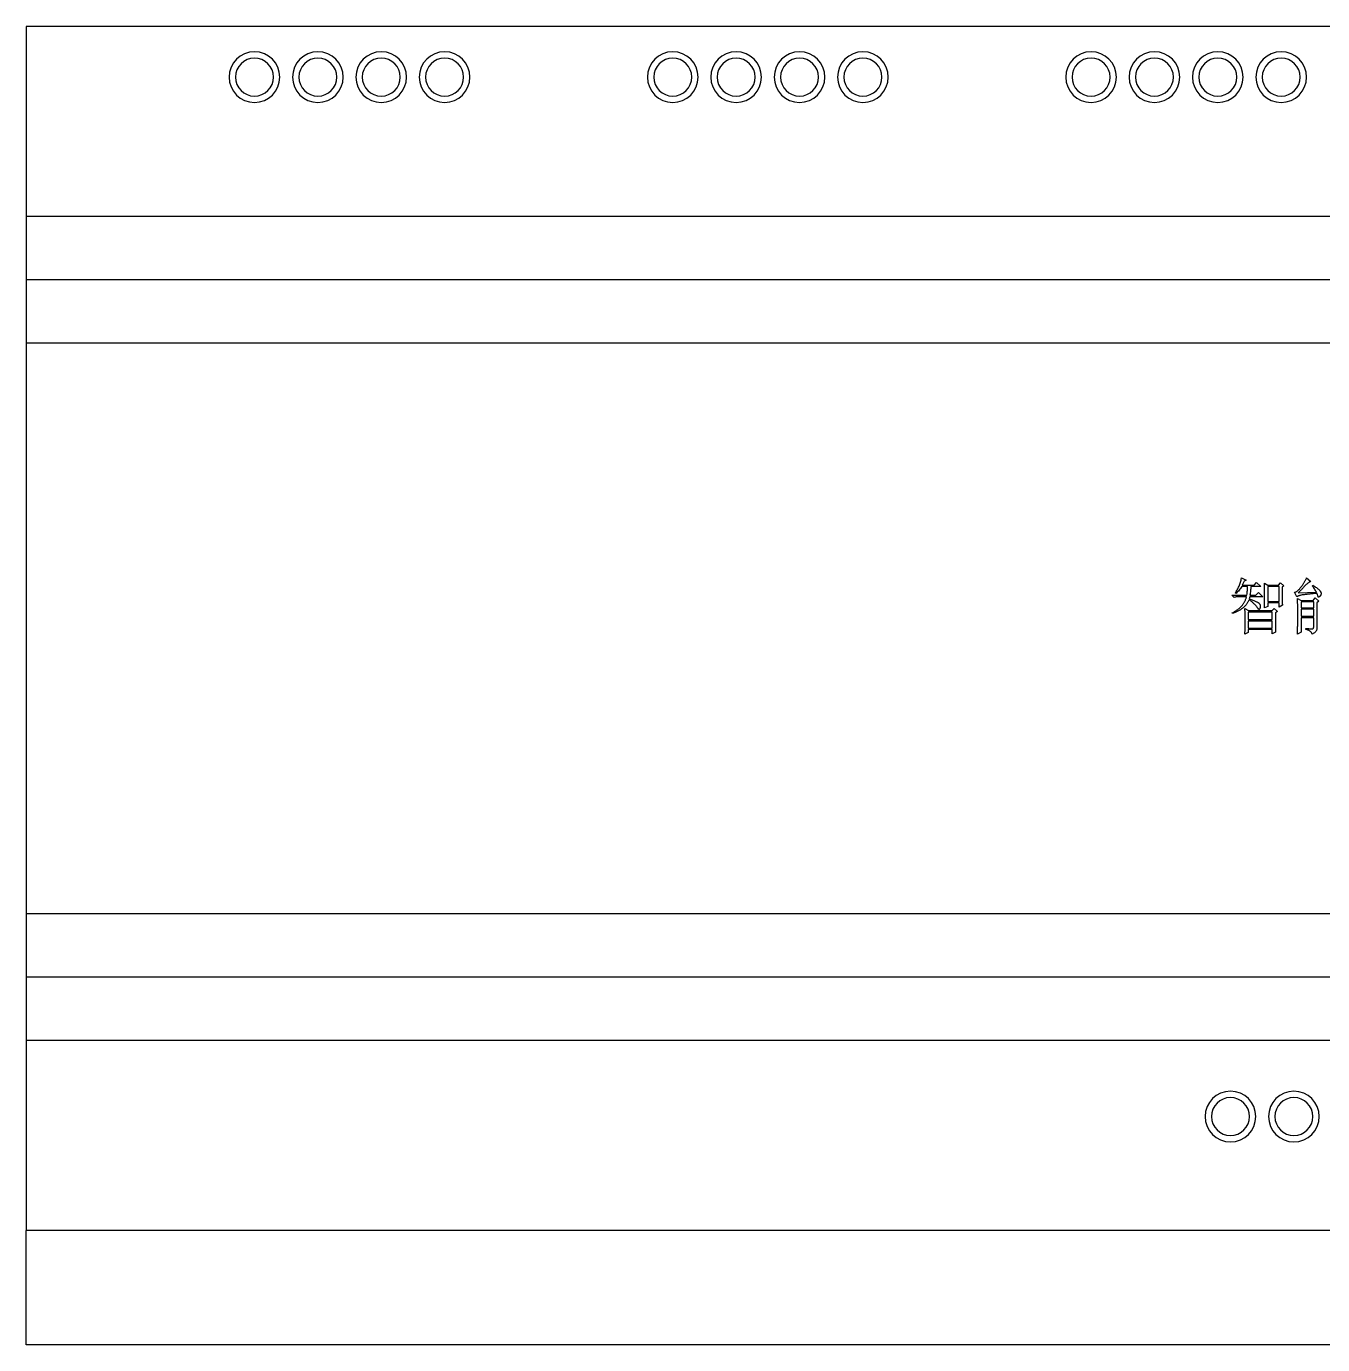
# Model space of a CAD drawing. Extents: x 216492 to 217192, y 357162 to 358262.
# Drawn here: x 216728.8 to 216831.1, y 357319.4 to 357423.4 of the extents above; entities that cross this region are included whole.
import ezdxf

# ---------------------------------------------------------------- set-up
doc = ezdxf.new("R2010")
doc.units = 0
doc.header["$MEASUREMENT"] = 0
doc.layers.add('PV-115', color=7, linetype='Continuous')

# ---------------------------------------------------------------- blocks, each defined once
blk = doc.blocks.new('Manufacturer光辉PartName智能照明控制模块Series12位ShellFrameLimitingCurrentRemarkPartTypeMinCurrent0MaxCurrent0PolesMinPower0MaxPower0LibType2DelFlgfalseUpdateDate')
at = {"layer": 'PV-115'}
for p, q in [((108, 52), (-108, 52)), ((-108, 52), (-108, 37)), ((-108, 37), (-108, 32)), ((108, 37), (-108, 37)), ((-108, 32), (-108, 27)), ((108, 32), (-108, 32)), ((-108, 27), (-108, -18)), ((108, 27), (-108, 27)), ((-12.13, 8.49), (-11.77, 8.31)), ((-7, 8.49), (-6.66, 8.21)), ((-12.56, 7.27), (-12.62, 7.31)), ((-11.65, 7.82), (-12.11, 7.82)), ((-11.92, 8.23), (-12.07, 7.93)), ((-12.07, 7.93), (-11.14, 7.93)), ((-11.77, 8.31), (-11.92, 8.23)), ((-10.61, 7.82), (-11.39, 7.82)), ((-11.14, 7.93), (-10.94, 8.14)), ((-11.01, 7.13), (-10.78, 7.35)), ((-10.94, 8.14), (-10.61, 7.82)), ((-10.78, 7.35), (-10.44, 7.01)), ((-10.33, 8.09), (-10.05, 7.93)), ((-9.17, 7.82), (-10.06, 7.82)), ((-10.06, 7.82), (-10.06, 6.63)), ((-10.05, 7.93), (-9.21, 7.93)), ((-9.21, 7.93), (-9.06, 8.1)), ((-9.17, 6.63), (-9.17, 7.82)), ((-9.06, 8.1), (-8.8, 7.88)), ((-8.8, 7.88), (-8.93, 7.76)), ((-7.77, 7), (-7.96, 7.36)), ((-7.66, 7.32), (-6.22, 7.36)), ((-6.54, 7.85), (-6.51, 7.91)), ((-12.71, 6.96), (-12.89, 7.13)), ((-12.89, 7.13), (-11.71, 7.13)), ((-11.73, 7.01), (-12.26, 7.01)), ((-11.48, 7.01), (-11.52, 6.84)), ((-10.44, 7.01), (-11.48, 7.01)), ((-11.47, 7.13), (-11.01, 7.13)), ((-10.06, 6.25), (-10.33, 6.14)), ((-10.06, 6.63), (-9.17, 6.63)), ((-9.17, 6.52), (-10.06, 6.52)), ((-10.06, 6.52), (-10.06, 6.25)), ((-9.17, 6.18), (-9.17, 6.52)), ((-8.91, 6.33), (-9.17, 6.18)), ((-7.72, 6.87), (-7.43, 6.72)), ((-7.43, 6.72), (-6.47, 6.72)), ((-6.43, 6.61), (-7.43, 6.61)), ((-7.43, 6.61), (-7.43, 6.14)), ((-6.47, 6.72), (-6.32, 6.91)), ((-6.43, 6.14), (-6.43, 6.61)), ((-6.32, 6.91), (-6.03, 6.67)), ((-6.03, 6.67), (-6.18, 6.53)), ((-6.18, 6.53), (-6.18, 4.59)), ((-12.83, 5.69), (-12.87, 5.74)), ((-11.86, 6.09), (-11.58, 5.91)), ((-9.7, 5.8), (-11.6, 5.8)), ((-11.6, 5.8), (-11.6, 5.2)), ((-11.58, 5.91), (-9.72, 5.91)), ((-9.72, 5.91), (-9.55, 6.09)), ((-9.7, 5.2), (-9.7, 5.8)), ((-9.55, 6.09), (-9.29, 5.84)), ((-9.29, 5.84), (-9.46, 5.73)), ((-7.43, 6.14), (-6.43, 6.14)), ((-6.43, 6.03), (-7.43, 6.03)), ((-7.43, 6.03), (-7.43, 5.47)), ((-7.43, 5.47), (-6.43, 5.47)), ((-6.43, 5.35), (-7.43, 5.35)), ((-7.43, 5.35), (-7.43, 4.2)), ((-6.43, 5.47), (-6.43, 6.03)), ((-6.43, 4.68), (-6.43, 5.35)), ((-11.6, 4.19), (-11.86, 4.05)), ((-11.6, 5.2), (-9.7, 5.2)), ((-9.7, 5.08), (-11.6, 5.08)), ((-11.6, 5.08), (-11.6, 4.52)), ((-11.6, 4.52), (-9.7, 4.52)), ((-9.7, 4.41), (-11.6, 4.41)), ((-11.6, 4.41), (-11.6, 4.19)), ((-9.7, 4.52), (-9.7, 5.08)), ((-9.7, 4.07), (-9.7, 4.41)), ((-9.44, 4.2), (-9.7, 4.07)), ((-7.43, 4.2), (-7.72, 4.05)), ((-7.05, 4.43), (-7.05, 4.51)), ((108, -18), (-108, -18)), ((-108, -18), (-108, -23)), ((-108, -23), (-108, -28)), ((108, -23), (-108, -23)), ((-108, -28), (-108, -43)), ((108, -28), (-108, -28)), ((-108, -52), (-108, -43)), ((108, -43), (-108, -43)), ((108, -52), (-108, -52))]:
    blk.add_line(p, q, dxfattribs=at)
for centre, radius, start, end in [((-90, 48), 2, 0, 180), ((-85, 48), 2, 0, 180), ((-80, 48), 2, 0, 180), ((-75, 48), 2, 0, 180), ((-57, 48), 2, 0, 180), ((-52, 48), 2, 0, 180), ((-47, 48), 2, 0, 180), ((-42, 48), 2, 0, 180), ((-24, 48), 2, 0, 180), ((-19, 48), 2, 0, 180), ((-14, 48), 2, 0, 180), ((-9, 48), 2, 0, 180), ((-90, 48), 1.5, 0, 180), ((-85, 48), 1.5, 0, 180), ((-80, 48), 1.5, 0, 180), ((-75, 48), 1.5, 0, 180), ((-57, 48), 1.5, 0, 180), ((-52, 48), 1.5, 0, 180), ((-47, 48), 1.5, 0, 180), ((-42, 48), 1.5, 0, 180), ((-24, 48), 1.5, 0, 180), ((-19, 48), 1.5, 0, 180), ((-14, 48), 1.5, 0, 180), ((-9, 48), 1.5, 0, 180), ((-90, 48), 2, 180, 0), ((-90, 48), 1.5, 180, 0), ((-85, 48), 2, 180, 0), ((-85, 48), 1.5, 180, 0), ((-80, 48), 2, 180, 0), ((-80, 48), 1.5, 180, 0), ((-75, 48), 2, 180, 0), ((-75, 48), 1.5, 180, 0), ((-57, 48), 2, 180, 0), ((-57, 48), 1.5, 180, 0), ((-52, 48), 2, 180, 0), ((-52, 48), 1.5, 180, 0), ((-47, 48), 2, 180, 0), ((-47, 48), 1.5, 180, 0), ((-42, 48), 2, 180, 0), ((-42, 48), 1.5, 180, 0), ((-24, 48), 2, 180, 0), ((-24, 48), 1.5, 180, 0), ((-19, 48), 2, 180, 0), ((-19, 48), 1.5, 180, 0), ((-14, 48), 2, 180, 0), ((-14, 48), 1.5, 180, 0), ((-9, 48), 2, 180, 0), ((-9, 48), 1.5, 180, 0), ((-13, -34), 2, 0, 180), ((-8, -34), 2, 0, 180), ((-13, -34), 1.5, 0, 180), ((-8, -34), 1.5, 0, 180), ((-13, -34), 2, 180, 0), ((-13, -34), 1.5, 180, 0), ((-8, -34), 2, 180, 0), ((-8, -34), 1.5, 180, 0)]:
    blk.add_arc(centre, radius, start, end, dxfattribs=at)
for points, knots in [([(-12.62, 7.31), (-12.59, 7.35), (-12.54, 7.43), (-12.46, 7.55), (-12.39, 7.69), (-12.32, 7.83), (-12.27, 7.99), (-12.21, 8.15), (-12.17, 8.32), (-12.14, 8.43), (-12.13, 8.49)], [0, 0, 0, 0, 0.111051, 0.225661, 0.34334, 0.465224, 0.591756, 0.722467, 0.858675, 1, 1, 1, 1]), ([(-7.96, 7.36), (-7.95, 7.36), (-7.91, 7.36), (-7.86, 7.38), (-7.8, 7.41), (-7.74, 7.46), (-7.67, 7.51), (-7.6, 7.58), (-7.53, 7.66), (-7.45, 7.76), (-7.37, 7.85), (-7.3, 7.95), (-7.24, 8.04), (-7.18, 8.14), (-7.12, 8.23), (-7.08, 8.32), (-7.03, 8.41), (-7.01, 8.46), (-7, 8.49)], [0, 0, 0, 0, 0.032266, 0.0694215, 0.1121842, 0.1613985, 0.2175348, 0.2815464, 0.3530493, 0.432542, 0.5142237, 0.5926776, 0.6680012, 0.7404104, 0.809255, 0.8757349, 0.9391247, 1, 1, 1, 1]), ([(-12.11, 7.82), (-12.14, 7.77), (-12.21, 7.67), (-12.32, 7.52), (-12.43, 7.39), (-12.52, 7.31), (-12.56, 7.27)], [0, 0, 0, 0, 0.257352, 0.508353, 0.756013, 1, 1, 1, 1]), ([(-11.71, 7.13), (-11.7, 7.19), (-11.69, 7.32), (-11.67, 7.5), (-11.66, 7.66), (-11.66, 7.77), (-11.65, 7.82)], [0, 0, 0, 0, 0.282877, 0.543742, 0.782644, 1, 1, 1, 1]), ([(-11.39, 7.82), (-11.4, 7.7), (-11.41, 7.47), (-11.45, 7.24), (-11.47, 7.13)], [0, 0, 0, 0, 0.498477, 1, 1, 1, 1]), ([(-10.33, 6.14), (-10.33, 6.23), (-10.32, 6.4), (-10.32, 6.66), (-10.31, 6.89), (-10.31, 7.12), (-10.31, 7.35), (-10.32, 7.58), (-10.32, 7.83), (-10.33, 8), (-10.33, 8.09)], [0, 0, 0, 0, 0.137743, 0.267521, 0.389712, 0.504323, 0.618214, 0.738963, 0.866219, 1, 1, 1, 1]), ([(-8.93, 7.76), (-8.93, 7.69), (-8.93, 7.56), (-8.93, 7.36), (-8.93, 7.17), (-8.92, 6.99), (-8.92, 6.81), (-8.92, 6.64), (-8.91, 6.48), (-8.91, 6.38), (-8.91, 6.33)], [0, 0, 0, 0, 0.1438877, 0.2828848, 0.416009, 0.5437545, 0.6661237, 0.7826207, 0.8942458, 1, 1, 1, 1]), ([(-7.17, 7.83), (-7.19, 7.8), (-7.24, 7.75), (-7.31, 7.67), (-7.38, 7.6), (-7.44, 7.53), (-7.5, 7.47), (-7.56, 7.42), (-7.61, 7.37), (-7.64, 7.34), (-7.66, 7.32)], [0, 0, 0, 0, 0.1560015, 0.3034922, 0.4411584, 0.5704045, 0.6919294, 0.8029729, 0.905655, 1, 1, 1, 1]), ([(-6.66, 8.21), (-6.68, 8.2), (-6.71, 8.19), (-6.77, 8.16), (-6.83, 8.13), (-6.89, 8.09), (-6.96, 8.03), (-7.02, 7.97), (-7.1, 7.91), (-7.14, 7.86), (-7.17, 7.83)], [0, 0, 0, 0, 0.087601, 0.185177, 0.292727, 0.4104, 0.540015, 0.680673, 0.834183, 1, 1, 1, 1]), ([(-6.18, 7.28), (-6.21, 7.28), (-6.27, 7.27), (-6.36, 7.26), (-6.46, 7.25), (-6.56, 7.24), (-6.68, 7.23), (-6.8, 7.21), (-6.92, 7.2), (-7.01, 7.19), (-7.05, 7.19)], [0, 0, 0, 0, 0.096703, 0.20145, 0.314151, 0.434984, 0.563774, 0.701404, 0.846282, 1, 1, 1, 1]), ([(-6.22, 7.36), (-6.25, 7.41), (-6.3, 7.5), (-6.38, 7.64), (-6.46, 7.75), (-6.52, 7.82), (-6.54, 7.85)], [0, 0, 0, 0, 0.293982, 0.55782, 0.792816, 1, 1, 1, 1]), ([(-6.51, 7.91), (-6.45, 7.88), (-6.36, 7.82), (-6.23, 7.73), (-6.11, 7.64), (-6.03, 7.57), (-5.97, 7.52), (-5.94, 7.48), (-5.91, 7.44), (-5.89, 7.4), (-5.87, 7.36), (-5.86, 7.33), (-5.85, 7.29), (-5.85, 7.24), (-5.86, 7.19), (-5.88, 7.13), (-5.9, 7.08), (-5.94, 7.05), (-5.97, 7.02), (-6, 7), (-6.03, 6.98), (-6.04, 6.98), (-6.05, 6.98)], [0, 0, 0, 0, 0.134164, 0.255144, 0.362627, 0.457657, 0.50038, 0.53947, 0.575828, 0.609369, 0.640689, 0.670188, 0.698072, 0.725107, 0.775331, 0.820259, 0.861038, 0.89933, 0.934012, 0.9615, 0.983785, 1, 1, 1, 1]), ([(-6.09, 7.04), (-6.1, 7.05), (-6.11, 7.09), (-6.13, 7.15), (-6.16, 7.21), (-6.17, 7.26), (-6.18, 7.28)], [0, 0, 0, 0, 0.208865, 0.442921, 0.707144, 1, 1, 1, 1]), ([(-12.87, 5.74), (-12.82, 5.76), (-12.74, 5.8), (-12.63, 5.87), (-12.52, 5.94), (-12.42, 6.01), (-12.32, 6.08), (-12.24, 6.15), (-12.16, 6.23), (-12.09, 6.31), (-12.03, 6.39), (-11.97, 6.48), (-11.92, 6.56), (-11.87, 6.65), (-11.82, 6.74), (-11.79, 6.83), (-11.76, 6.92), (-11.74, 6.98), (-11.73, 7.01)], [0, 0, 0, 0, 0.07879, 0.154462, 0.226633, 0.296356, 0.363256, 0.427531, 0.489679, 0.549689, 0.608324, 0.666024, 0.722639, 0.778534, 0.834207, 0.889521, 0.944607, 1, 1, 1, 1]), ([(-11.54, 6.77), (-11.55, 6.74), (-11.58, 6.67), (-11.63, 6.58), (-11.68, 6.5), (-11.73, 6.42), (-11.79, 6.34), (-11.86, 6.27), (-11.93, 6.2), (-12.01, 6.13), (-12.09, 6.07), (-12.17, 6.01), (-12.27, 5.95), (-12.37, 5.89), (-12.47, 5.84), (-12.59, 5.79), (-12.7, 5.73), (-12.79, 5.7), (-12.83, 5.69)], [0, 0, 0, 0, 0.058288, 0.115782, 0.172704, 0.229443, 0.286458, 0.343163, 0.400339, 0.458222, 0.517578, 0.578584, 0.642521, 0.708411, 0.77712, 0.848557, 0.922822, 1, 1, 1, 1]), ([(-12.26, 7.01), (-12.3, 7.01), (-12.38, 7.01), (-12.5, 7), (-12.61, 6.98), (-12.68, 6.96), (-12.71, 6.96)], [0, 0, 0, 0, 0.26277, 0.515778, 0.761809, 1, 1, 1, 1]), ([(-10.9, 6.18), (-10.91, 6.2), (-10.94, 6.25), (-11, 6.32), (-11.07, 6.39), (-11.15, 6.46), (-11.23, 6.54), (-11.32, 6.61), (-11.43, 6.69), (-11.5, 6.74), (-11.54, 6.77)], [0, 0, 0, 0, 0.09367, 0.195399, 0.306343, 0.425755, 0.554466, 0.693297, 0.841961, 1, 1, 1, 1]), ([(-11.52, 6.84), (-11.47, 6.82), (-11.37, 6.79), (-11.23, 6.73), (-11.11, 6.68), (-11, 6.64), (-10.92, 6.6), (-10.85, 6.56), (-10.79, 6.53), (-10.75, 6.5), (-10.71, 6.45), (-10.68, 6.4), (-10.65, 6.34), (-10.65, 6.3), (-10.65, 6.27)], [0, 0, 0, 0, 0.152702, 0.289132, 0.409086, 0.512595, 0.599706, 0.67079, 0.726292, 0.765484, 0.826927, 0.884508, 0.941631, 1, 1, 1, 1]), ([(-10.65, 6.27), (-10.65, 6.24), (-10.66, 6.18), (-10.67, 6.11), (-10.69, 6.06), (-10.71, 6.03), (-10.73, 6.01), (-10.74, 6.01), (-10.75, 6.01)], [0, 0, 0, 0, 0.313257, 0.618014, 0.752918, 0.856823, 0.935628, 1, 1, 1, 1]), ([(-7.05, 7.19), (-7.1, 7.18), (-7.18, 7.17), (-7.3, 7.16), (-7.41, 7.14), (-7.51, 7.11), (-7.59, 7.09), (-7.66, 7.06), (-7.72, 7.03), (-7.76, 7.01), (-7.77, 7)], [0, 0, 0, 0, 0.17576, 0.337077, 0.482438, 0.613763, 0.730445, 0.833252, 0.922591, 1, 1, 1, 1]), ([(-7.72, 4.05), (-7.72, 4.09), (-7.71, 4.17), (-7.71, 4.3), (-7.71, 4.45), (-7.7, 4.63), (-7.7, 4.82), (-7.7, 5.04), (-7.7, 5.27), (-7.7, 5.48), (-7.7, 5.65), (-7.7, 5.77), (-7.7, 5.89), (-7.7, 6), (-7.7, 6.11), (-7.7, 6.21), (-7.7, 6.3), (-7.7, 6.39), (-7.7, 6.47), (-7.71, 6.55), (-7.71, 6.62), (-7.71, 6.68), (-7.71, 6.74), (-7.71, 6.79), (-7.71, 6.83), (-7.72, 6.86), (-7.72, 6.87)], [0, 0, 0, 0, 0.039266, 0.085979, 0.139878, 0.201227, 0.270022, 0.346265, 0.42971, 0.520603, 0.566795, 0.611, 0.652723, 0.692458, 0.729959, 0.765473, 0.798752, 0.829799, 0.858611, 0.885188, 0.909779, 0.932135, 0.952265, 0.970409, 0.986321, 1, 1, 1, 1]), ([(-6.05, 6.98), (-6.06, 6.98), (-6.07, 6.98), (-6.08, 6.99), (-6.09, 7.01), (-6.09, 7.03), (-6.09, 7.04)], [0, 0, 0, 0, 0.223259, 0.42299, 0.680089, 1, 1, 1, 1]), ([(-11.86, 4.05), (-11.86, 4.14), (-11.85, 4.31), (-11.85, 4.56), (-11.85, 4.8), (-11.84, 4.99), (-11.84, 5.14), (-11.85, 5.26), (-11.85, 5.38), (-11.85, 5.51), (-11.85, 5.65), (-11.85, 5.79), (-11.86, 5.93), (-11.86, 6.03), (-11.86, 6.09)], [0, 0, 0, 0, 0.130682, 0.254781, 0.371281, 0.481222, 0.536019, 0.593577, 0.653892, 0.717313, 0.783842, 0.852783, 0.924841, 1, 1, 1, 1]), ([(-10.75, 6.01), (-10.75, 6.01), (-10.76, 6.01), (-10.78, 6.02), (-10.8, 6.03), (-10.81, 6.05), (-10.83, 6.08), (-10.85, 6.11), (-10.88, 6.14), (-10.89, 6.17), (-10.9, 6.18)], [0, 0, 0, 0, 0.063914, 0.140139, 0.231658, 0.343725, 0.475412, 0.629726, 0.803082, 1, 1, 1, 1]), ([(-9.46, 5.73), (-9.46, 5.67), (-9.46, 5.57), (-9.46, 5.42), (-9.46, 5.27), (-9.46, 5.14), (-9.46, 5.01), (-9.46, 4.9), (-9.46, 4.79), (-9.45, 4.69), (-9.45, 4.6), (-9.45, 4.52), (-9.45, 4.44), (-9.45, 4.38), (-9.45, 4.32), (-9.44, 4.27), (-9.44, 4.24), (-9.44, 4.21), (-9.44, 4.2)], [0, 0, 0, 0, 0.105268, 0.204559, 0.298336, 0.386596, 0.468881, 0.54565, 0.616902, 0.682184, 0.74149, 0.79574, 0.844016, 0.886317, 0.923577, 0.954406, 0.980186, 1, 1, 1, 1]), ([(-7.05, 4.51), (-7.03, 4.51), (-6.97, 4.5), (-6.89, 4.49), (-6.82, 4.49), (-6.75, 4.48), (-6.7, 4.48), (-6.65, 4.47), (-6.6, 4.47), (-6.56, 4.47), (-6.53, 4.47), (-6.5, 4.48), (-6.48, 4.5), (-6.46, 4.52), (-6.45, 4.56), (-6.44, 4.59), (-6.43, 4.64), (-6.43, 4.67), (-6.43, 4.68)], [0, 0, 0, 0, 0.111884, 0.214586, 0.308197, 0.392562, 0.467839, 0.533127, 0.590145, 0.637192, 0.677251, 0.714734, 0.750382, 0.788952, 0.831851, 0.879939, 0.935717, 1, 1, 1, 1]), ([(-6.56, 4.05), (-6.57, 4.07), (-6.57, 4.11), (-6.6, 4.17), (-6.64, 4.23), (-6.7, 4.27), (-6.77, 4.32), (-6.85, 4.36), (-6.95, 4.4), (-7.02, 4.42), (-7.05, 4.43)], [0, 0, 0, 0, 0.092931, 0.187331, 0.288039, 0.399851, 0.525102, 0.665433, 0.82331, 1, 1, 1, 1]), ([(-6.18, 4.59), (-6.18, 4.56), (-6.18, 4.5), (-6.19, 4.42), (-6.22, 4.34), (-6.26, 4.27), (-6.31, 4.2), (-6.38, 4.15), (-6.47, 4.09), (-6.53, 4.07), (-6.56, 4.05)], [0, 0, 0, 0, 0.12359, 0.239334, 0.3525, 0.466273, 0.584741, 0.710287, 0.848799, 1, 1, 1, 1])]:
    blk.add_open_spline(points, degree=3, knots=knots, dxfattribs=at)

msp = doc.modelspace()

# ---------------------------------------------------------------- block references
msp.add_blockref('Manufacturer光辉PartName智能照明控制模块Series12位ShellFrameLimitingCurrentRemarkPartTypeMinCurrent0MaxCurrent0PolesMinPower0MaxPower0LibType2DelFlgfalseUpdateDate', (216836.79, 357371.38))

doc.saveas('drawing.dxf')
